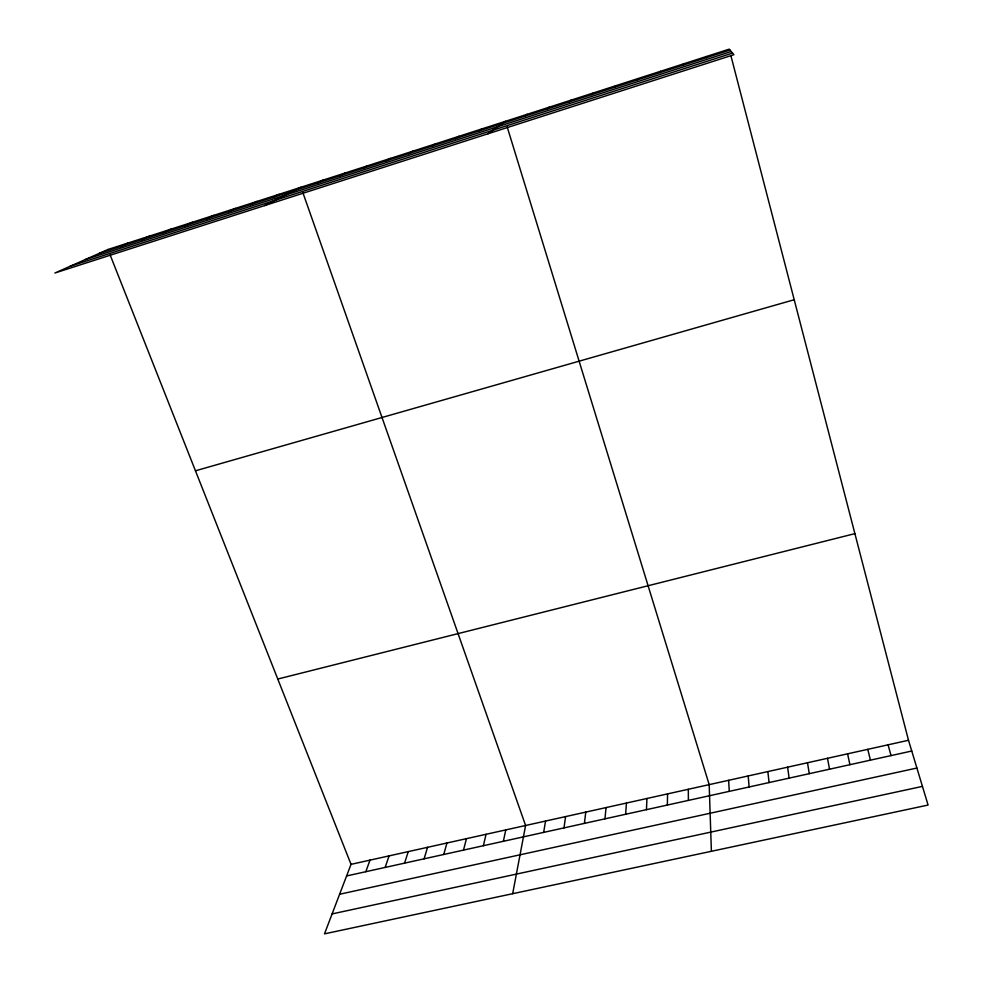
<?xml version="1.0" encoding="UTF-8"?>
<svg xmlns="http://www.w3.org/2000/svg" width="983" height="983" viewBox="0 0 983 983"><rect width="100%" height="100%" fill="white"/><g stroke="black" fill="none" stroke-linecap="round" stroke-linejoin="round"><path stroke-width="1.47" d="M667.359 805.052L667.568 793.895M646.445 809.673L646.949 798.491M625.643 814.268L626.429 803.05M604.975 818.839L606.044 807.596M584.418 823.385L585.757 812.105M563.984 827.895L565.594 816.59M543.66 832.392L545.54 821.063M512.671 893.694L525.598 825.499L302.899 192.705M503.357 841.301L505.766 829.91M483.378 845.712L486.057 834.297M463.509 850.111L466.446 838.671M443.751 854.473L446.946 843.009M660.232 72.545L660.613 71.267M424.103 858.823L427.544 847.321M404.566 863.135L408.264 851.622M385.139 867.436L389.084 855.886M365.811 871.7L370.001 860.137M110.182 255.076L351.029 864.352L324.501 933.85L928.087 805.052L908.501 740.273L731.02 56.154M637.291 79.942L638.028 78.554M614.486 87.29L615.591 85.791M591.815 94.589L593.29 92.98M569.292 101.851L571.123 100.131M546.917 109.064L549.104 107.233M524.676 116.24L527.207 114.286M487.986 133.786L505.446 121.302M478.893 130.997L482.137 128.822M455.375 138.578L458.975 136.293M432.004 146.111L435.961 143.715M408.793 153.594L413.093 151.087M385.729 161.028L390.386 158.41M362.813 168.412L367.814 165.697M340.057 175.748L345.389 172.922M317.448 183.035L323.112 180.11M264.624 205.594L300.982 187.249M272.672 197.46L278.988 194.339M250.493 204.611L257.141 201.38M228.461 211.714L235.416 208.384M206.577 218.767L213.839 215.351M184.829 225.783L192.398 222.256M163.215 232.738L171.091 229.125M141.736 239.668L149.92 235.957M120.405 246.536L128.884 242.74M99.209 253.381L729.976 50.059M85.3 259.549L731.192 51.521M70.26 266.221L732.532 53.094M195.457 470.796L794.215 299.729M277.771 679.044L854.903 533.634M351.029 864.352L908.501 740.273M346.606 875.951L911.757 751.024M339.614 894.247L916.893 768.042M332.107 913.92L922.447 786.388M706.199 56.572L706.58 57.604M507.203 127.004L709.185 784.631L711.385 851.29M888.091 744.819L891.028 755.608M867.78 749.341L870.422 760.154M847.579 753.826L849.926 764.688M827.489 758.298L829.541 769.197M807.498 762.747L809.267 773.67M787.629 767.17L789.103 778.131M767.858 771.581L769.05 782.566M748.198 775.956L749.107 786.978M728.636 780.305L729.275 791.364M688.321 789.275L688.395 800.395M683.332 63.944L683.332 65.099M107.97 249.485L54.913 273.016L733.883 54.716L729.202 49.15L107.97 249.485"/></g></svg>
